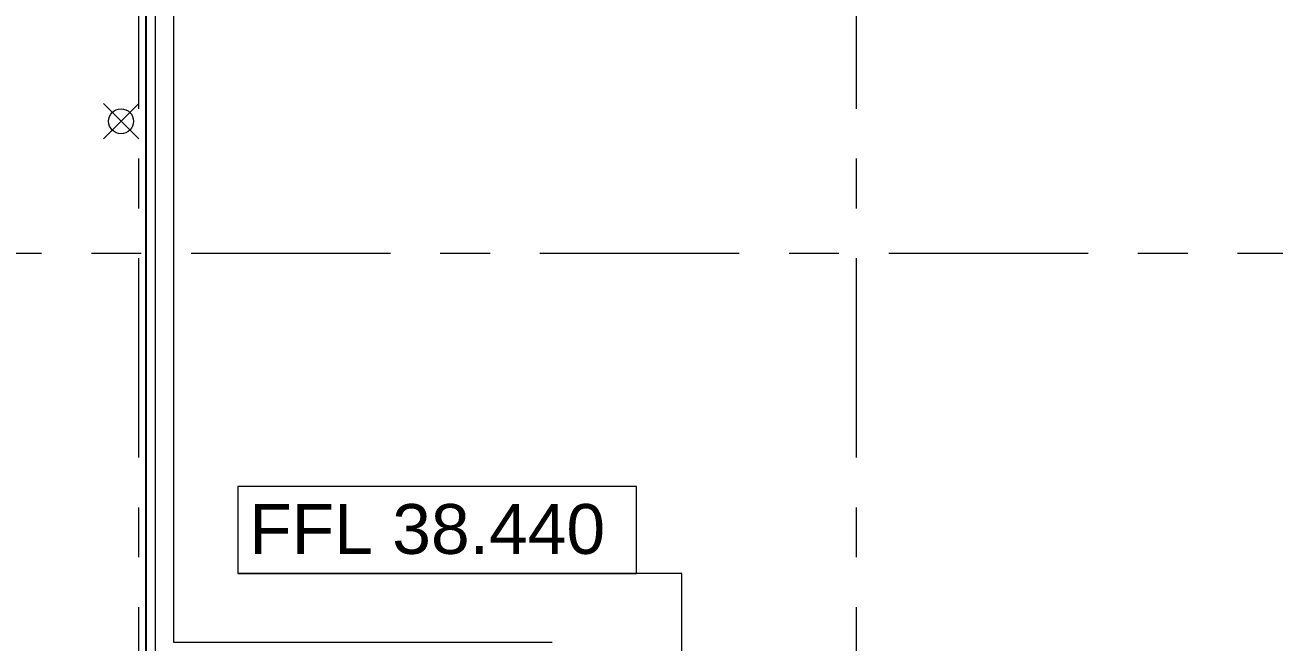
# Model space of a CAD drawing. Header units: millimetres. Extents: x -177800 to -26107, y -132450 to -18386.
# Drawn here: x -50157 to -37626, y -57052 to -50862 of the extents above; entities that cross this region are included whole.
import ezdxf

# ---------------------------------------------------------------- set-up
doc = ezdxf.new("R2010")
doc.units = ezdxf.units.MM
doc.linetypes.add('IDA - Grid Line', pattern=[3500, 2000, -500, 500, -500])
for name, color, linetype, lineweight, true_color in [('A-_ANOT----_D-1', 6, 'Continuous', 9, 0xff00ff), ('A-_DETA----_ED-1', 1, 'Continuous', 9, 0xff0000), ('A-_FURT----_E-1', 1, 'Continuous', 9, 0xff0000), ('A-_WALL----_E', 6, 'Continuous', 9, 0xff00ff), ('S-_ANOTGRID_E-1', 9, 'IDA - Grid Line', 9, 0x808080)]:
    doc.layers.add(name, color=color, linetype=linetype, lineweight=lineweight, true_color=true_color)
doc.layers.add('M-_DWAT FHP', color=1, linetype='Continuous')
doc.styles.add('Arial_1', font='arial.ttf', dxfattribs={"height": 500})

# ---------------------------------------------------------------- blocks, each defined once
blk = doc.blocks.new('IDA- Fire Extinguisher - 3kg AB-3508502-BLK 2 LOWER ROOF PLAN')
at = {"layer": 'A-_DETA----_ED-1'}
for p in [(-177, 477), (177, 477), (-177, 123), (177, 123)]:
    blk.add_line(p, (0, 300), dxfattribs=at)
blk.add_circle((0, 300), 125, dxfattribs=at)

msp = doc.modelspace()

# ---------------------------------------------------------------- linework, layer by layer
at = {"layer": 'A-_ANOT----_D-1'}
for p, q in [((-44020.9, -55490.8), (-48020.9, -55490.8)), ((-48020.9, -55490.8), (-48020.9, -56365.8)), ((-44020.9, -56365.8), (-44020.9, -55490.8)), ((-48020.9, -56365.8), (-44020.9, -56365.8)), ((-43568.7, -56365.8), (-48020.9, -56365.8)), ((-43568.7, -58240.4), (-43568.7, -56365.8))]:
    msp.add_line(p, q, dxfattribs=at)
at = {"layer": 'A-_WALL----_E'}
for p, q in [((-48668.5, -38477.4), (-48668.5, -57052.4)), ((-48848.5, -57202.4), (-48848.5, -38627.4)), ((-48668.5, -57052.4), (-44868.5, -57052.4))]:
    msp.add_line(p, q, dxfattribs=at)
at = {"layer": 'M-_DWAT FHP'}
msp.add_line((-48943.5, -38677.4), (-48943.5, -57202.4), dxfattribs=at)
at = {"layer": 'S-_ANOTGRID_E-1'}
for p, q in [((-49018.5, -35701.2), (-49018.5, -122559.3)), ((-41818.5, -35701.2), (-41818.5, -122559.3)), ((-65990.6, -53152.4), (-26107.5, -53152.4))]:
    msp.add_line(p, q, dxfattribs=at)

# ---------------------------------------------------------------- block references
at = {"layer": 'A-_FURT----_E-1', "rotation": 90}
msp.add_blockref('IDA- Fire Extinguisher - 3kg AB-3508502-BLK 2 LOWER ROOF PLAN', (-48893.5, -51827.4), dxfattribs=at)

# ---------------------------------------------------------------- texts
at = {"layer": 'A-_ANOT----_D-1', "style": 'Arial_1'}
msp.add_text('FFL 38.440', height=500, dxfattribs=at).set_placement((-47908.5, -56168.1))

doc.saveas('drawing.dxf')
